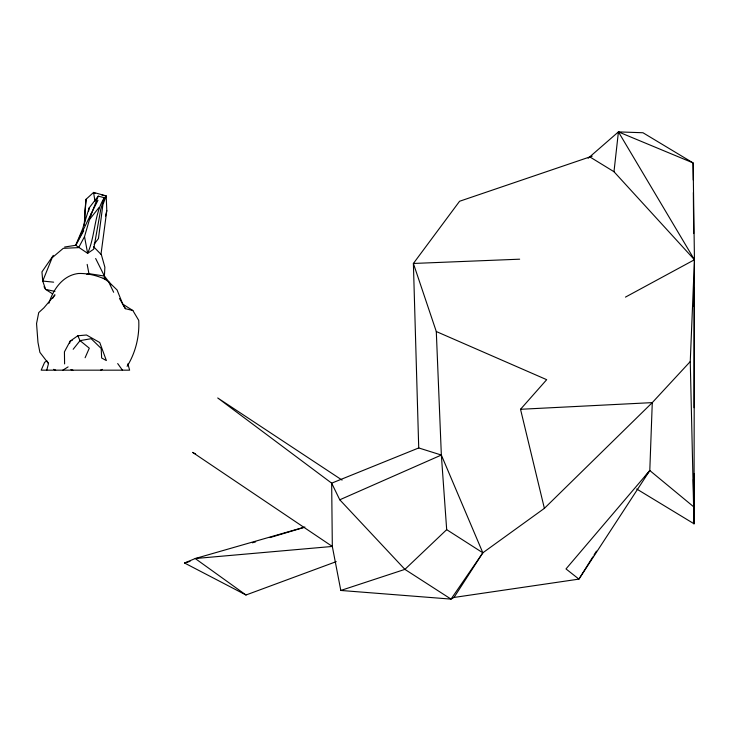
<?xml version="1.0" encoding="UTF-8"?>
<svg xmlns="http://www.w3.org/2000/svg" width="731" height="731" viewBox="0 0 731 731"><rect width="100%" height="100%" fill="white"/><g stroke="black" fill="none" stroke-linecap="round" stroke-linejoin="round"><path stroke-width="1.1" d="M694.039 473.706L694.002 523.762L636.692 488.993M694.084 407.715L694.084 288.233M588.163 158.243L618.426 131.891L642.969 132.75L693.125 162.931L694.45 259.752L690.256 361.571L694.002 523.762L693.344 521.587M694.084 306.453L694.167 298.486M84.668 222.297L84.86 210.957L86.075 199.28L93.577 192.417L106.214 195.899L106.799 210.601L100.997 254.242M342.081 480.093L217.719 397.966L331.664 483.164L332.322 546.45L340.81 590.456L451.027 599.109L453.997 597.455L578.925 579.116L649.795 470.526L652.28 402.617L690.256 361.571M48.876 303.264C53.272 289.33 62.738 275.423 78.327 273.504C87.281 273.129 96.921 275.505 105.081 279.196L104.405 276.053L104.871 267.19L101.381 254.744L93.595 246.722M86.075 199.28L84.166 225.285M693.363 479.454L694.002 523.762L694.45 259.752L613.985 171.712L618.426 131.891L693.125 162.931L693.253 180.018M88.634 211.095L89.2 207.851L98.219 196.136L104.295 197.69L100.759 209.313L93.65 249.216L87.638 253.319L75.732 245.278L64.611 247.023M104.295 197.69C93.943 214.43 95.542 235.446 87.638 253.319L84.522 236.616L91.22 213.543L97.963 200.303M105.52 216.047L106.799 210.601M69.655 343.278L70.185 341.103L77.806 335.767L86.477 334.999L99.754 342.537L106.379 360.575L101.646 357.989L101.198 348.44L91.137 338.691L80.044 340.637L73.164 349.281M46.775 370.169L48.493 363.554L47.478 361.781M89.2 207.851L82.64 228.821L75.732 245.278L83.699 230.786M89.922 217.884L98.219 196.136M85.107 357.742L89.292 348.184L80.044 340.637L77.806 335.767M91.22 213.543L75.732 245.278M84.522 236.616L78.619 247.626L63.259 248.339L52.166 257.723L42.727 281.042L45.614 289.394L52.669 293.953M127.093 366.332C135.573 352.817 139.603 336.242 138.726 320.352L132.85 310.511L122.744 304.114L117.097 289.988L108.636 281.81L103.217 278.027M592.823 556.921L578.925 579.116L565.995 568.928L649.795 470.526L694.048 507.104M594.029 554.984L596.45 551.128M453.997 597.455L482.835 552.8L544.385 508.356L652.28 402.617L520.527 409.287L544.385 508.356M52.65 298.339L54.962 294.803L43.933 307.824L38.725 312.594L36.55 323.559L37.966 342.346L39.894 352.351L48.493 363.554M53.317 255.375L41.95 271.886L42.727 281.042L53.637 282.175M482.835 552.8L451.027 599.109L404.901 569.376L339.769 499.794L331.664 483.164L418.726 447.948L441.35 455.047L482.835 552.8L446.687 529.655L441.35 455.047L436.297 331.536L413.39 263.462L459.58 201.263L592.201 156.132M94.061 244.282L98.438 238.571L102.907 204.662L106.214 195.899L101.974 195.14M644.87 476.776L649.795 470.526M89.493 219.538L99.124 207.403M520.527 409.287L546.687 379.681L436.297 331.536M446.687 529.655L404.901 569.376L340.81 590.456M62.839 370.169L68.102 366.889M46.976 360.904L44.628 362.293L41.183 370.169L129.625 370.169L127.861 363.819M625.453 297.115L694.45 259.752L618.426 131.891M339.769 499.794L441.35 455.047M336.251 561.636L245.991 594.997L184.541 563.007L195.232 558.53L304.909 527.014M100.522 370.169L102.349 369.411M72.223 340.344L70.185 341.103L64.429 351.858L64.593 363.91M86.825 274.335L88.935 273.65L104.405 276.053L111.121 284.807M184.541 563.007L190.014 561.381M252.405 542.804L255.686 541.835M269.913 537.596L303.849 527.499M519.659 259.185L413.39 263.462L418.726 447.948M54.935 291.404L45.614 289.394L44.015 286.689M122.744 304.114L125.403 308.692L132.85 310.511M70.925 369.566L72.908 370.169M53.692 369.329L55.675 370.169M195.625 454.015L192.628 452.388L332.322 546.45L195.232 558.53L245.991 594.997M95.131 193.304L93.577 192.417L94.966 201.281M590.127 157.083L613.985 171.712M117.682 363.554L122.442 370.169M119.519 298.531L125.403 308.692M95.651 258.491L104.405 276.053M108.636 281.81L113.652 292.263M87.172 264.384L88.935 273.65M693.353 192.545L693.664 233.554"/></g></svg>
